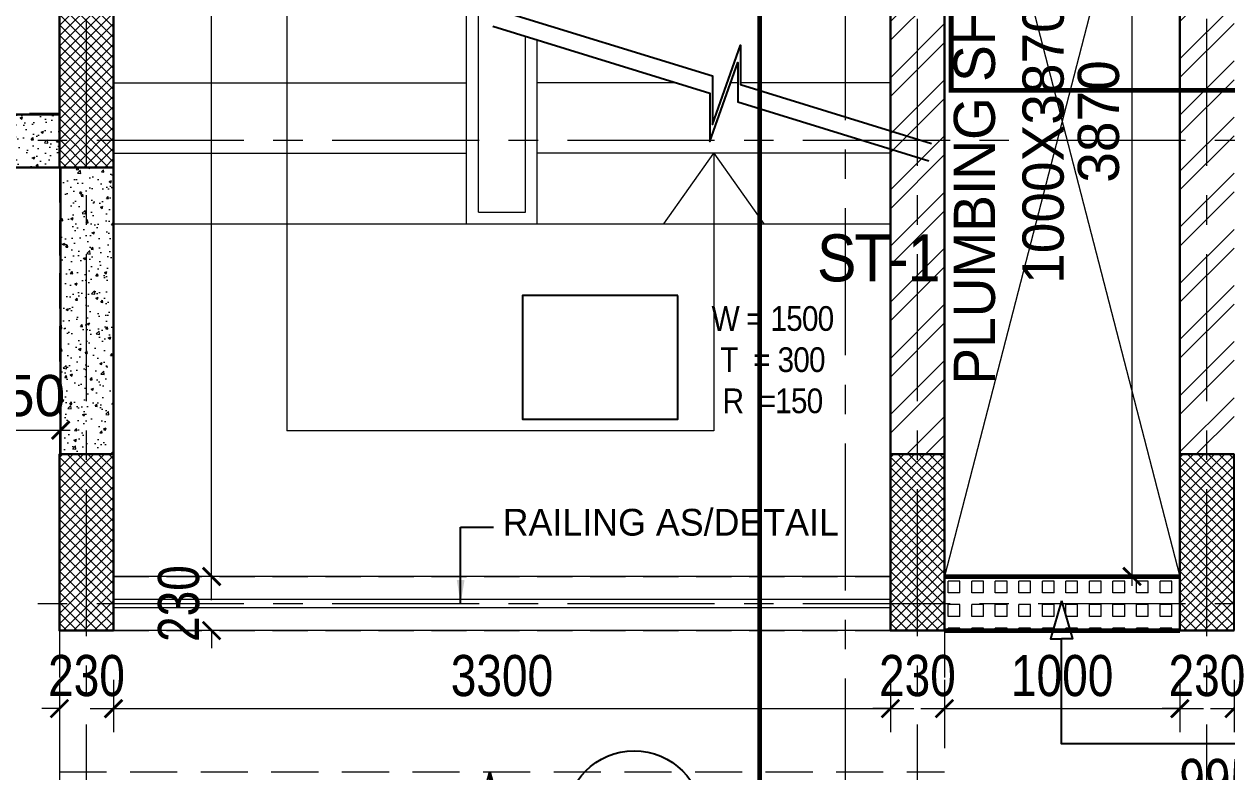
# Model space of a CAD drawing. Header units: millimetres. Extents: x -286480 to 108094, y -227925 to 10018.
# Drawn here: x -16954 to -11843, y -104668 to -101487 of the extents above; entities that cross this region are included whole.
import ezdxf

# ---------------------------------------------------------------- set-up
doc = ezdxf.new("R2010")
doc.units = ezdxf.units.MM
doc.header["$LTSCALE"] = 100
doc.header["$MEASUREMENT"] = 0
doc.header["$PDMODE"] = 67
for name, pattern in [('CENTER', [2, 1.25, -0.25, 0.25, -0.25]), ('DASHED', [0.75, 0.5, -0.25]), ('DASHED2', [0.375, 0.25, -0.125]), ('HIDDEN', [0.375, 0.25, -0.125])]:
    doc.linetypes.add(name, pattern=pattern)
doc.layers.get('0').update_dxf_attribs({"lineweight": 25})
for name, color, linetype, lineweight in [('A-ANNO-COLUMN-HATCH', 253, 'Continuous', 9), ('A-ANNO-GRID', 251, 'CENTER', 9), ('A-ANNO-TEXT', 7, 'Continuous', 25), ('A-ANNO-WALL', 1, 'Continuous', 30), ('A-Steps', 3, 'Continuous', 9), ('AAC BLOCK HATCH', 253, 'Continuous', 5), ('ACC BLOCK', 211, 'Continuous', 30), ('AREA', 6, 'Continuous', 25), ('beam', 3, 'Continuous', 20), ('dim', 7, 'Continuous', 13), ('FURNITURE LAYOUT', 37, 'Continuous', 15), ('GLASS', 150, 'Continuous', 5), ('L-ELEV', 254, 'Continuous', 5), ('projection', 200, 'DASHED', 18), ('RAILING', 11, 'Continuous', 9), ('S-COL', 4, 'Continuous', 30), ('Stairs', 2, 'Continuous', 18), ('text', 7, 'Continuous', 9), ('WALL HATCH', 24, 'Continuous', 9)]:
    doc.layers.add(name, color=color, linetype=linetype, lineweight=lineweight)
doc.layers.add('cutout', color=7, linetype='HIDDEN', lineweight=20, true_color=0x0544ff)
doc.layers.add('hatch', color=7, linetype='Continuous', lineweight=9, true_color=0xbababa)
doc.styles.add('ARIAL', font='arial.ttf', dxfattribs={"width": 0.8})
doc.styles.add('CENTURY-GOTHIC', font='GOTHIC.TTF', dxfattribs={"height": 175})
doc.styles.add('DIM_100', font='romans.shx', dxfattribs={"width": 0.8, "height": 125})
doc.styles.add('Tower', font='arial.ttf', dxfattribs={"height": 250})
doc.dimstyles.new('1.125', dxfattribs={"dimtxt": 175, "dimasz": 75, "dimexe": 50, "dimexo": 50, "dimgap": 50, "dimtad": 1, "dimdec": 0, "dimrnd": 5, "dimzin": 0, "dimdsep": 46, "dimtxsty": 'CENTURY-GOTHIC', "dimblk": 'ARCHTICK', "dimcen": 5, "dimdle": 40, "dimclrd": 256, "dimclre": 8, "dimclrt": 213, "dimadec": 0, "dimazin": 0, "dimtfac": 1, "dimtdec": 0, "dimtofl": 0, "dimtmove": 2, "dimatfit": 2, "dimldrblk": 'OPEN30', "dimfxl": 80, "dimtolj": 1, "dimtzin": 0, "dimlwd": 15, "dimlwe": 9, "dimarcsym": 1})
doc.dimstyles.new('D 75', dxfattribs={"dimtxt": 175, "dimasz": 75, "dimexe": 100, "dimexo": 100, "dimgap": 50, "dimtad": 1, "dimdec": 0, "dimrnd": 5, "dimzin": 0, "dimdsep": 46, "dimtxsty": 'ARIAL', "dimblk": 'ARCHTICK', "dimcen": 0.09, "dimdle": 100, "dimclrd": 256, "dimclrt": 256, "dimadec": 0, "dimazin": 0, "dimtfac": 1, "dimtdec": 0, "dimtix": 1, "dimtofl": 0, "dimtmove": 1, "dimatfit": 3, "dimfxl": 135, "dimtolj": 1, "dimtzin": 0, "dimlwd": 9, "dimlwe": 9, "dimarcsym": 0})
doc.dimstyles.new('DIM_100', dxfattribs={"dimscale": 0, "dimtxt": 125, "dimasz": 100, "dimexe": 50, "dimexo": 10, "dimgap": 10, "dimtad": 1, "dimdec": 0, "dimrnd": 5, "dimzin": 4, "dimdsep": 46, "dimtxsty": 'DIM_100', "dimblk": 'ARCHTICK', "dimcen": 3, "dimdle": 100, "dimclrd": 256, "dimclre": 256, "dimclrt": 5, "dimadec": 0, "dimazin": 0, "dimtfac": 4, "dimtdec": 0, "dimtofl": 0, "dimtmove": 1, "dimatfit": 0, "dimfxl": 50, "dimtolj": 1, "dimtzin": 0, "dimlwd": -1, "dimlwe": -1, "dimarcsym": 0})

# ---------------------------------------------------------------- blocks, each defined once
blk = doc.blocks.new('_ArchTick')
at = {"const_width": 0.15}
blk.add_lwpolyline([(-0.5, -0.5), (0.5, 0.5)], dxfattribs=at)
blk = doc.blocks.new('*D39')
at = {"layer": 'Defpoints', "color": 0, "ltscale": 0.1, "transparency": 16777216}
for p in [(-16573.3, -104175.7, -3), (-13273.3, -104175.7, -3), (-13273.3, -104398.4)]:
    blk.add_point(p, dxfattribs=at)
at = {"layer": 'dim', "color": 0, "lineweight": 9, "ltscale": 0.1, "transparency": 16777216}
for p, q in [((-16573.3, -104275.7), (-16573.3, -104498.4)), ((-13273.3, -104275.7), (-13273.3, -104498.4))]:
    blk.add_line(p, q, dxfattribs=at)
at = {"layer": 'dim', "lineweight": 9, "ltscale": 0.1, "transparency": 16777216}
blk.add_line((-16673.3, -104398.4), (-13173.3, -104398.4), dxfattribs=at)
at = {"layer": 'dim', "lineweight": 9, "ltscale": 0.1, "transparency": 16777216, "xscale": 75, "yscale": 75, "zscale": 75, "rotation": 180}
blk.add_blockref('_ArchTick', (-16573.3, -104398.4), dxfattribs=at)
at = {"layer": 'dim', "lineweight": 9, "ltscale": 0.1, "transparency": 16777216, "xscale": 75, "yscale": 75, "zscale": 75}
blk.add_blockref('_ArchTick', (-13273.3, -104398.4), dxfattribs=at)
at = {"layer": 'dim', "ltscale": 0.1, "transparency": 16777216, "insert": (-14923.3, -104259), "char_height": 175, "attachment_point": 5, "style": 'ARIAL'}
blk.add_mtext('\\A1;3300', dxfattribs=at)
blk = doc.blocks.new('*D40')
at = {"layer": 'Defpoints', "color": 0, "ltscale": 0.1, "transparency": 16777216}
for p in [(-13273.3, -104175.7, -3), (-13043.3, -104175.7, -3), (-13043.3, -104398.4)]:
    blk.add_point(p, dxfattribs=at)
at = {"layer": 'dim', "color": 0, "lineweight": 9, "ltscale": 0.1, "transparency": 16777216}
for p, q in [((-13273.3, -104275.7), (-13273.3, -104498.4)), ((-13043.3, -104275.7), (-13043.3, -104498.4))]:
    blk.add_line(p, q, dxfattribs=at)
at = {"layer": 'dim', "lineweight": 9, "ltscale": 0.1, "transparency": 16777216}
for p, q in [((-13273.3, -104398.4), (-13348.3, -104398.4)), ((-13043.3, -104398.4), (-12968.3, -104398.4))]:
    blk.add_line(p, q, dxfattribs=at)
at = {"layer": 'dim', "lineweight": 9, "ltscale": 0.1, "transparency": 16777216, "xscale": 75, "yscale": 75, "zscale": 75}
blk.add_blockref('_ArchTick', (-13273.3, -104398.4), dxfattribs=at)
at = {"layer": 'dim', "lineweight": 9, "ltscale": 0.1, "transparency": 16777216, "xscale": 75, "yscale": 75, "zscale": 75, "rotation": 180}
blk.add_blockref('_ArchTick', (-13043.3, -104398.4), dxfattribs=at)
at = {"layer": 'dim', "ltscale": 0.1, "transparency": 16777216, "insert": (-13158.3, -104259), "char_height": 175, "attachment_point": 5, "style": 'ARIAL'}
blk.add_mtext('\\A1;230', dxfattribs=at)
blk = doc.blocks.new('*D41')
at = {"layer": 'Defpoints', "color": 0, "ltscale": 0.1, "transparency": 16777216}
for p in [(-13043.3, -104175.7, -3), (-12043.3, -104175.7, -3), (-12043.3, -104398.4)]:
    blk.add_point(p, dxfattribs=at)
at = {"layer": 'dim', "color": 0, "lineweight": 9, "ltscale": 0.1, "transparency": 16777216}
for p, q in [((-13043.3, -104275.7), (-13043.3, -104498.4)), ((-12043.3, -104275.7), (-12043.3, -104498.4))]:
    blk.add_line(p, q, dxfattribs=at)
at = {"layer": 'dim', "lineweight": 9, "ltscale": 0.1, "transparency": 16777216}
blk.add_line((-13143.3, -104398.4), (-11943.3, -104398.4), dxfattribs=at)
at = {"layer": 'dim', "lineweight": 9, "ltscale": 0.1, "transparency": 16777216, "xscale": 75, "yscale": 75, "zscale": 75, "rotation": 180}
blk.add_blockref('_ArchTick', (-13043.3, -104398.4), dxfattribs=at)
at = {"layer": 'dim', "lineweight": 9, "ltscale": 0.1, "transparency": 16777216, "xscale": 75, "yscale": 75, "zscale": 75}
blk.add_blockref('_ArchTick', (-12043.3, -104398.4), dxfattribs=at)
at = {"layer": 'dim', "ltscale": 0.1, "transparency": 16777216, "insert": (-12543.3, -104259.1), "char_height": 175, "attachment_point": 5, "style": 'ARIAL'}
blk.add_mtext('\\A1;1000', dxfattribs=at)
blk = doc.blocks.new('*D42')
at = {"layer": 'Defpoints', "color": 0, "ltscale": 0.1, "transparency": 16777216}
for p in [(-16803.3, -104175.7, -3), (-16573.3, -104175.7, -3), (-16803.3, -104398.4)]:
    blk.add_point(p, dxfattribs=at)
at = {"layer": 'dim', "color": 0, "lineweight": 9, "ltscale": 0.1, "transparency": 16777216}
for p, q in [((-16803.3, -104275.7), (-16803.3, -104498.4)), ((-16573.3, -104275.7), (-16573.3, -104498.4))]:
    blk.add_line(p, q, dxfattribs=at)
at = {"layer": 'dim', "lineweight": 9, "ltscale": 0.1, "transparency": 16777216}
for p, q in [((-16803.3, -104398.4), (-16878.3, -104398.4)), ((-16573.3, -104398.4), (-16498.3, -104398.4))]:
    blk.add_line(p, q, dxfattribs=at)
at = {"layer": 'dim', "lineweight": 9, "ltscale": 0.1, "transparency": 16777216, "xscale": 75, "yscale": 75, "zscale": 75}
blk.add_blockref('_ArchTick', (-16803.3, -104398.4), dxfattribs=at)
at = {"layer": 'dim', "lineweight": 9, "ltscale": 0.1, "transparency": 16777216, "xscale": 75, "yscale": 75, "zscale": 75, "rotation": 180}
blk.add_blockref('_ArchTick', (-16573.3, -104398.4), dxfattribs=at)
at = {"layer": 'dim', "ltscale": 0.1, "transparency": 16777216, "insert": (-16688.3, -104259), "char_height": 175, "attachment_point": 5, "style": 'ARIAL'}
blk.add_mtext('\\A1;230', dxfattribs=at)
blk = doc.blocks.new('*D43')
at = {"layer": 'Defpoints', "color": 0, "ltscale": 0.1, "transparency": 16777216}
for p in [(-15942.8, -103836.7), (-16156.6, -104066.8), (-15946.5, -104066.8)]:
    blk.add_point(p, dxfattribs=at)
at = {"layer": 'dim', "lineweight": 9, "ltscale": 0.1, "transparency": 16777216}
for p, q in [((-16156.6, -103836.7), (-16156.6, -103761.7)), ((-16156.6, -104066.8), (-16156.6, -104141.8))]:
    blk.add_line(p, q, dxfattribs=at)
at = {"layer": 'dim', "color": 0, "lineweight": 9, "ltscale": 0.1, "transparency": 16777216}
for p, q in [((-16042.8, -103836.7), (-16256.6, -103836.7)), ((-16046.5, -104066.8), (-16256.6, -104066.8))]:
    blk.add_line(p, q, dxfattribs=at)
at = {"layer": 'dim', "lineweight": 9, "ltscale": 0.1, "transparency": 16777216, "xscale": 75, "yscale": 75, "zscale": 75}
for p, rotation in [((-16156.6, -103836.7), 270), ((-16156.6, -104066.8), 90)]:
    blk.add_blockref('_ArchTick', p, dxfattribs=dict(at, rotation=rotation))
at = {"layer": 'dim', "ltscale": 0.1, "transparency": 16777216, "insert": (-16296, -103951.7), "char_height": 175, "attachment_point": 5, "rotation": 90, "style": 'ARIAL'}
blk.add_mtext('\\A1;230', dxfattribs=at)
blk = doc.blocks.new('*D44')
at = {"layer": 'Defpoints', "color": 0, "ltscale": 0.1, "transparency": 16777216}
for p in [(-16577.3, -97836.8), (-16156.6, -97836.8), (-15901.2, -103836.8)]:
    blk.add_point(p, dxfattribs=at)
at = {"layer": 'dim', "lineweight": 9, "ltscale": 0.1, "transparency": 16777216}
blk.add_line((-16156.6, -103936.8), (-16156.6, -97736.8), dxfattribs=at)
at = {"layer": 'dim', "color": 0, "lineweight": 9, "ltscale": 0.1, "transparency": 16777216}
for p, q in [((-16477.3, -97836.8), (-16056.6, -97836.8)), ((-16001.2, -103836.8), (-16256.6, -103836.8))]:
    blk.add_line(p, q, dxfattribs=at)
at = {"layer": 'dim', "lineweight": 9, "ltscale": 0.1, "transparency": 16777216, "xscale": 75, "yscale": 75, "zscale": 75}
for p, rotation in [((-16156.6, -97836.8), 90), ((-16156.6, -103836.8), 270)]:
    blk.add_blockref('_ArchTick', p, dxfattribs=dict(at, rotation=rotation))
at = {"layer": 'dim', "ltscale": 0.1, "transparency": 16777216, "insert": (-16295.9, -100836.8), "char_height": 175, "attachment_point": 5, "rotation": 90, "style": 'ARIAL'}
blk.add_mtext('\\A1;6000', dxfattribs=at)
blk = doc.blocks.new('*D45')
at = {"layer": 'Defpoints', "color": 0, "ltscale": 0.1, "transparency": 16777216}
for p in [(-6853.3, -104194.8, -3), (-16803.3, -104261.7, -3), (-16803.3, -104840.3)]:
    blk.add_point(p, dxfattribs=at)
at = {"layer": 'dim', "color": 0, "lineweight": 9, "ltscale": 0.1, "transparency": 16777216}
for p, q in [((-6853.3, -104294.8), (-6853.3, -104940.3)), ((-16803.3, -104361.7), (-16803.3, -104940.3))]:
    blk.add_line(p, q, dxfattribs=at)
at = {"layer": 'dim', "lineweight": 9, "ltscale": 0.1, "transparency": 16777216}
blk.add_line((-6753.3, -104840.3), (-16903.3, -104840.3), dxfattribs=at)
at = {"layer": 'dim', "lineweight": 9, "ltscale": 0.1, "transparency": 16777216, "xscale": 75, "yscale": 75, "zscale": 75, "rotation": 180}
blk.add_blockref('_ArchTick', (-16803.3, -104840.3), dxfattribs=at)
at = {"layer": 'dim', "lineweight": 9, "ltscale": 0.1, "transparency": 16777216, "xscale": 75, "yscale": 75, "zscale": 75}
blk.add_blockref('_ArchTick', (-6853.3, -104840.3), dxfattribs=at)
at = {"layer": 'dim', "ltscale": 0.1, "transparency": 16777216, "insert": (-11828.3, -104700.9), "char_height": 175, "attachment_point": 5, "style": 'ARIAL'}
blk.add_mtext('\\A1;9950', dxfattribs=at)
blk = doc.blocks.new('*D17')
at = {"layer": 'Defpoints', "color": 0, "ltscale": 0.1, "transparency": 16777216}
for p in [(-12043.3, -104175.7, -3), (-11813.3, -104175.7, -3), (-11813.3, -104398.4)]:
    blk.add_point(p, dxfattribs=at)
at = {"layer": 'dim', "color": 0, "lineweight": 9, "ltscale": 0.1, "transparency": 16777216}
for p, q in [((-12043.3, -104275.7), (-12043.3, -104498.4)), ((-11813.3, -104275.7), (-11813.3, -104498.4))]:
    blk.add_line(p, q, dxfattribs=at)
at = {"layer": 'dim', "lineweight": 9, "ltscale": 0.1, "transparency": 16777216}
for p, q in [((-12043.3, -104398.4), (-12118.3, -104398.4)), ((-11813.3, -104398.4), (-11738.3, -104398.4))]:
    blk.add_line(p, q, dxfattribs=at)
at = {"layer": 'dim', "lineweight": 9, "ltscale": 0.1, "transparency": 16777216, "xscale": 75, "yscale": 75, "zscale": 75}
blk.add_blockref('_ArchTick', (-12043.3, -104398.4), dxfattribs=at)
at = {"layer": 'dim', "lineweight": 9, "ltscale": 0.1, "transparency": 16777216, "xscale": 75, "yscale": 75, "zscale": 75, "rotation": 180}
blk.add_blockref('_ArchTick', (-11813.3, -104398.4), dxfattribs=at)
at = {"layer": 'dim', "ltscale": 0.1, "transparency": 16777216, "insert": (-11928.3, -104259), "char_height": 175, "attachment_point": 5, "style": 'ARIAL'}
blk.add_mtext('\\A1;230', dxfattribs=at)
blk = doc.blocks.new('*D97')
at = {"layer": 'Defpoints', "color": 0, "ltscale": 0.1, "transparency": 16777216}
for p in [(-12246.3, -99966.7), (-12043.3, -99966.7), (-12043.3, -103836.8)]:
    blk.add_point(p, dxfattribs=at)
at = {"layer": 'dim', "lineweight": 15, "ltscale": 0.1, "transparency": 16777216}
blk.add_line((-12246.3, -103876.8), (-12246.3, -99926.7), dxfattribs=at)
at = {"layer": 'dim', "color": 8, "lineweight": 9, "ltscale": 0.1, "transparency": 16777216}
for p, q in [((-12093.3, -99966.7), (-12296.3, -99966.7)), ((-12093.3, -103836.8), (-12296.3, -103836.8))]:
    blk.add_line(p, q, dxfattribs=at)
at = {"layer": 'dim', "lineweight": 15, "ltscale": 0.1, "transparency": 16777216, "xscale": 75, "yscale": 75, "zscale": 75}
for p, rotation in [((-12246.3, -99966.7), 90), ((-12246.3, -103836.8), 270)]:
    blk.add_blockref('_ArchTick', p, dxfattribs=dict(at, rotation=rotation))
at = {"layer": 'dim', "color": 213, "ltscale": 0.1, "transparency": 16777216, "insert": (-12388.2, -101901.7), "char_height": 175, "attachment_point": 5, "rotation": 90, "style": 'CENTURY-GOTHIC'}
blk.add_mtext('\\A1;3870', dxfattribs=at)
blk = doc.blocks.new('_Open30')
at = {"color": 0, "linetype": 'ByBlock', "lineweight": -2}
for p, q in [((-1, 0.268), (0, 0)), ((0, 0), (-1, -0.268)), ((0, 0), (-1, 0))]:
    blk.add_line(p, q, dxfattribs=at)
blk = doc.blocks.new('*D102')
at = {"layer": 'Defpoints', "color": 0, "ltscale": 0.1, "transparency": 16777216}
for p in [(-29818.3, -102096.8), (-16803.3, -104261.7, 11.6), (-29818.3, -104840.3)]:
    blk.add_point(p, dxfattribs=at)
at = {"layer": 'dim', "color": 0, "lineweight": 9, "ltscale": 0.1, "transparency": 16777216}
for p, q in [((-29818.3, -102196.8), (-29818.3, -104940.3)), ((-16803.3, -104361.7), (-16803.3, -104940.3))]:
    blk.add_line(p, q, dxfattribs=at)
at = {"layer": 'dim', "lineweight": 9, "ltscale": 0.1, "transparency": 16777216}
blk.add_line((-16703.3, -104840.3), (-29918.3, -104840.3), dxfattribs=at)
at = {"layer": 'dim', "lineweight": 9, "ltscale": 0.1, "transparency": 16777216, "xscale": 75, "yscale": 75, "zscale": 75, "rotation": 180}
blk.add_blockref('_ArchTick', (-29818.3, -104840.3), dxfattribs=at)
at = {"layer": 'dim', "lineweight": 9, "ltscale": 0.1, "transparency": 16777216, "xscale": 75, "yscale": 75, "zscale": 75}
blk.add_blockref('_ArchTick', (-16803.3, -104840.3), dxfattribs=at)
at = {"layer": 'dim', "ltscale": 0.1, "transparency": 16777216, "insert": (-23310.8, -104700.9), "char_height": 175, "attachment_point": 5, "style": 'ARIAL'}
blk.add_mtext('\\A1;13015', dxfattribs=at)
blk = doc.blocks.new('*D213')
at = {"layer": 'Defpoints', "color": 0, "ltscale": 0.1, "transparency": 16777216}
for p in [(-16798.3, -102975, -7), (-17149.5, -103036.6, 1.1), (-16798.3, -103214.5)]:
    blk.add_point(p, dxfattribs=at)
at = {"layer": 'dim', "color": 8, "lineweight": 9, "ltscale": 0.1, "transparency": 16777216}
for p, q in [((-16798.3, -103025), (-16798.3, -103264.5)), ((-17149.5, -103086.6), (-17149.5, -103264.5))]:
    blk.add_line(p, q, dxfattribs=at)
at = {"layer": 'dim', "lineweight": 15, "ltscale": 0.1, "transparency": 16777216}
blk.add_line((-17189.5, -103214.5), (-16758.3, -103214.5), dxfattribs=at)
at = {"layer": 'dim', "lineweight": 15, "ltscale": 0.1, "transparency": 16777216, "xscale": 75, "yscale": 75, "zscale": 75, "rotation": 180}
blk.add_blockref('_ArchTick', (-17149.5, -103214.5), dxfattribs=at)
at = {"layer": 'dim', "lineweight": 15, "ltscale": 0.1, "transparency": 16777216, "xscale": 75, "yscale": 75, "zscale": 75}
blk.add_blockref('_ArchTick', (-16798.3, -103214.5), dxfattribs=at)
at = {"layer": 'dim', "color": 213, "ltscale": 0.1, "transparency": 16777216, "insert": (-16973.9, -103068.5), "char_height": 175, "attachment_point": 5, "style": 'CENTURY-GOTHIC'}
blk.add_mtext('\\A1;350', dxfattribs=at)
blk = doc.blocks.new('*D239')
at = {"layer": 'Defpoints', "color": 0, "ltscale": 0.1, "transparency": 16777216}
for p in [(-7078.3, -104066.7, 41.3), (-11813.3, -104175.7, 38.3), (-7078.3, -104398.4)]:
    blk.add_point(p, dxfattribs=at)
at = {"layer": 'dim', "color": 0, "lineweight": 9, "ltscale": 0.1, "transparency": 16777216}
for p, q in [((-7078.3, -104166.7), (-7078.3, -104498.4)), ((-11813.3, -104275.7), (-11813.3, -104498.4))]:
    blk.add_line(p, q, dxfattribs=at)
at = {"layer": 'dim', "lineweight": 9, "ltscale": 0.1, "transparency": 16777216}
blk.add_line((-11913.3, -104398.4), (-6978.3, -104398.4), dxfattribs=at)
at = {"layer": 'dim', "lineweight": 9, "ltscale": 0.1, "transparency": 16777216, "xscale": 75, "yscale": 75, "zscale": 75, "rotation": 180}
blk.add_blockref('_ArchTick', (-11813.3, -104398.4), dxfattribs=at)
at = {"layer": 'dim', "lineweight": 9, "ltscale": 0.1, "transparency": 16777216, "xscale": 75, "yscale": 75, "zscale": 75}
blk.add_blockref('_ArchTick', (-7078.3, -104398.4), dxfattribs=at)
at = {"layer": 'dim', "ltscale": 0.1, "transparency": 16777216, "insert": (-9445.8, -104259), "char_height": 175, "attachment_point": 5, "style": 'ARIAL'}
blk.add_mtext('\\A1;4735', dxfattribs=at)
blk = doc.blocks.new('table')
at = {"layer": 'FURNITURE LAYOUT', "ltscale": 0.1, "extrusion": (0.00024973, 0.002858, 0.999996)}
for p, q in [((102448.2, -203232.7, 8), (102255.7, -203241.8, 8.1)), ((102248.5, -203652.8, 9.3), (102448.2, -203670.1, 9.3))]:
    blk.add_line(p, q, dxfattribs=at)
at = {"layer": 'FURNITURE LAYOUT', "ltscale": 0.1, "elevation": 7.1}
blk.add_lwpolyline([(102448.3, -202922.9), (103048.2, -202922.9), (103048.2, -203972.9), (102448.3, -203972.9)], close=True, dxfattribs=at)
at = {"layer": 'FURNITURE LAYOUT', "ltscale": 0.1, "extrusion": (0.00024973, 0.002858, 0.999996), "elevation": -547.2}
blk.add_lwpolyline([(102216, -203270, 0.431626), (102195.6, -203246), (102185.5, -203245.8, 0.368177), (102165.4, -203262.3, 0.069082), (102158.9, -203628.8, 0.368177), (102178.3, -203646), (102188.5, -203646.2, 0.497842), (102209, -203617.4)], format="xyb", dxfattribs=at)
at = {"layer": 'FURNITURE LAYOUT', "ltscale": 0.1, "extrusion": (0.00024973, 0.002858, 0.999996)}
for centre, radius, start, end in [((103479.8, -203469, -547.2), 1279.4, 171.0536, 186.6583), ((102261.7, -203291.1, -547.2), 50.4, 96.9051, 155.3357), ((102255.9, -203603.8, -547.2), 48.8, 196.1022, 261.3279)]:
    blk.add_arc(centre, radius, start, end, dxfattribs=at)

msp = doc.modelspace()

# ---------------------------------------------------------------- hatches: boundary and pattern name
at = {"layer": 'A-ANNO-COLUMN-HATCH', "lineweight": 9, "ltscale": 0.1}
h = msp.add_hatch(dxfattribs=at)
h.set_pattern_fill('ANSI37', color=256, scale=250)
h.set_pattern_definition([(45, (-143042.718, -29919.884), (-22.097087, 22.097087), []), (135, (-143042.718, -29919.884), (-22.097087, -22.097087), [])])
h.paths.add_polyline_path([(-16573.3, -102096.8), (-16573.3, -101346.8), (-16803.3, -101346.8), (-16803.3, -102096.8)])
h = msp.add_hatch(dxfattribs=at)
h.set_pattern_fill('ANSI37', color=256, scale=250)
h.set_pattern_definition([(45, (-143042.717, -31889.884), (-22.097087, 22.097087), []), (135, (-143042.717, -31889.884), (-22.097087, -22.097087), [])])
h.paths.add_polyline_path([(-16573.3, -104066.8), (-16573.3, -103316.8), (-16803.3, -103316.8), (-16803.3, -104066.8)])
h = msp.add_hatch(dxfattribs=at)
h.set_pattern_fill('ANSI37', color=256, scale=250)
h.set_pattern_definition([(45, (-139512.718, -31889.923), (-22.097087, 22.097087), []), (135, (-139512.718, -31889.923), (-22.097087, -22.097087), [])])
h.paths.add_polyline_path([(-13043.3, -104066.8), (-13043.3, -103316.8), (-13273.3, -103316.8), (-13273.3, -104066.8)])
h = msp.add_hatch(dxfattribs=at)
h.set_pattern_fill('ANSI37', color=256, scale=250)
h.set_pattern_definition([(45, (-138282.718, -31889.903), (-22.097087, 22.097087), []), (135, (-138282.718, -31889.903), (-22.097087, -22.097087), [])])
h.paths.add_polyline_path([(-11813.3, -104066.8), (-11813.3, -103316.8), (-12043.3, -103316.8), (-12043.3, -104066.8)])
at = {"layer": 'AAC BLOCK HATCH'}
h = msp.add_hatch(dxfattribs=at)
h.set_pattern_fill('AR-CONC', color=256, scale=15, style=0)
h.set_pattern_definition([(50, (-116626.44, 121766.06), (107.589027, -9.41282), [11.25, -123.75]), (355, (-116626.44, 121766.06), (-20.8127, 112.82882), [9, -99]), (100.451444, (-116617.48, 121765.28), (86.776327, 103.416), [9.56103, -105.171317]), (46.1842, (-116626.44, 121796.06), (160.0862, -24.82789), [16.875, -185.625]), (96.635635, (-116613.1, 121793.99), (140.19929, 146.11779), [14.34155, -157.75706]), (351.184164, (-116626.44, 121796.06), (140.19929, 146.11779), [13.5, -148.5]), (21, (-116611.44, 121788.56), (89.536058, -60.392834), [11.25, -123.75]), (326, (-116611.44, 121788.56), (36.4973, 108.772507), [9, -99]), (71.451445, (-116603.98, 121783.53), (126.033357, 48.379673), [9.56103, -105.171317]), (37.5, (-116626.444, 121766.06), (1.823978, 49.934078), [0, -97.8, 0, -100.5, 0, -99.375]), (7.5, (-116626.444, 121766.06), (39.460431, 59.161757), [0, -57.3, 0, -95.55, 0, -37.875]), (327.5, (-116659.894, 121766.06), (80.0733654, -3.383231), [0, -37.5, 0, -117, 0, -155.25]), (317.5, (-116674.894, 121766.06), (87.477925, 15.015747), [0, -48.75, 0, -77.7, 0, -110.25])])
edge = h.paths.add_edge_path()
edge.add_line((-16803.3, -101871.8), (-16803.3, -102096.8))
edge.add_line((-16803.3, -102096.8), (-17149.5, -102096.8))
edge.add_line((-17149.5, -102096.8), (-17149.5, -102696.8))
edge.add_line((-17374.5, -101871.8), (-17374.5, -102696.8))
edge.add_line((-16803.3, -101871.8), (-17374.5, -101871.8))
edge.add_line((-17149.5, -102696.8), (-17374.5, -102696.8))
h = msp.add_hatch(dxfattribs=at)
h.set_pattern_fill('AR-CONC', color=256, scale=15, style=0)
h.set_pattern_definition([(50, (0, 0), (107.58903, -9.41282), [11.25, -123.75]), (355, (0, 0), (-20.8127, 112.82882), [9, -99]), (100.45144, (8.97, -0.78), (86.77633, 103.416), [9.56103, -105.17132]), (46.1842, (0, 30), (160.0862, -24.8279), [16.875, -185.625]), (96.63564, (13.34, 27.93), (140.1993, 146.1178), [14.34155, -157.75706]), (351.18416, (0, 30), (140.1993, 146.1178), [13.5, -148.5]), (21, (15, 22.5), (89.53606, -60.39283), [11.25, -123.75]), (326, (15, 22.5), (36.4973, 108.77251), [9, -99]), (71.45144, (22.46, 17.47), (126.03336, 48.37967), [9.56103, -105.17132]), (37.5, (0, 0), (1.823978, 49.934078), [0, -97.8, 0, -100.5, 0, -99.375]), (7.5, (0, 0), (39.46043, 59.161757), [0, -57.3, 0, -95.55, 0, -37.875]), (327.5, (-33.45, 0), (80.073365, -3.38323), [0, -37.5, 0, -117, 0, -155.25]), (317.5, (-48.45, 0), (87.477925, 15.015747), [0, -48.75, 0, -77.7, 0, -110.25])])
h.paths.add_polyline_path([(-16573.3, -102096.7), (-16798.4, -102096.7), (-16798.4, -103316.7), (-16573.3, -103316.7)])
at = {"layer": 'hatch'}
h = msp.add_hatch(dxfattribs=at)
h.set_pattern_fill('SQUARE', color=256, scale=400, angle=90, style=0)
h.set_pattern_definition([(90, (-207977.59, -151906.18), (-50, 3e-15), [50, -50]), (180, (-207977.59, -151906.18), (-6e-15, -50), [50, -50])])
h.paths.add_polyline_path([(-12043.3, -103836.8), (-12043.3, -104066.8), (-13043.3, -104066.8), (-13043.6, -103836.8)])
at = {"layer": 'WALL HATCH', "ltscale": 0.1}
h = msp.add_hatch(dxfattribs=at)
h.set_pattern_fill('ANSI32', color=256, scale=450, style=0)
h.set_pattern_definition([(45, (15.22, 34476.79), (-119.32427, 119.32427), []), (45, (94.77, 34476.79), (-119.32427, 119.32427), [])])
h.paths.add_polyline_path([(-13043.3, -99429.7), (-13043.3, -99081.6)], flags=17)
h.paths.add_polyline_path([(-12443.6, -99736.7), (-12443.6, -99966.7), (-12045.9, -99966.7), (-12045.9, -99736.7)], flags=17)
h.paths.add_polyline_path([(-13043.3, -103316.8), (-13043.3, -98586.8), (-11613.3, -98586.8), (-11613.3, -97606.8), (-11843.3, -97606.8), (-11843.3, -98471.8), (-13043.3, -98471.8), (-13043.3, -98356.8), (-13273.3, -98356.8), (-13273.3, -103316.7)])
h = msp.add_hatch(dxfattribs=at)
h.set_pattern_fill('ANSI32', color=256, scale=450, style=0)
h.set_pattern_definition([(45, (15.22, 33326.7), (-119.32427, 119.32427), []), (45, (94.77, 33326.7), (-119.32427, 119.32427), [])])
h.paths.add_polyline_path([(-11813.3, -100636.9), (-12043.3, -100636.9), (-12043.3, -103316.8), (-11813.3, -103316.8)])

# ---------------------------------------------------------------- linework, layer by layer
at = {"ltscale": 0.5}
msp.add_line((-16803.3, -101871.8, 44.1), (-16803.3, -102096.8, 44.1), dxfattribs=at)
at = {"color": 12, "ltscale": 0.5, "true_color": 0xe00000, "const_width": 20}
for points, elevation in [([(-30638.3, -99120.6), (-30638.3, -98843), (-13014.9, -98843), (-13014.9, -101769.8), (-5884.9, -101769.8), (-5884.9, -101903.5)], 28.4), ([(-14072.7, -104840.3), (-13828.7, -104840.3), (-13828.7, -100933.4)], 42.4)]:
    msp.add_lwpolyline(points, dxfattribs=dict(at, elevation=elevation))
at = {"ltscale": 0.1}
for points, elevation in [([(-14951, -101423.6), (-14029.1, -101708.3), (-14029.1, -101913.9), (-13910.4, -101577.8), (-13910.4, -101744.9), (-13098.7, -101995.6)], 18.2), ([(-14962.3, -101496.3), (-14040.4, -101781), (-14040.4, -101986.7), (-13921.7, -101650.5), (-13921.7, -101817.7), (-13110.1, -102068.4)], 18.2), ([(-12546.1, -103940.6), (-12592.2, -104101.8), (-12546.1, -104101.8)], 43.2), ([(-12546.1, -103940.6), (-12500, -104101.8), (-12546.1, -104101.8)], 43.2), ([(-11598.7, -104548.4), (-12546.1, -104548.4), (-12546.1, -104101.8)], 43.2)]:
    msp.add_lwpolyline(points, dxfattribs=dict(at, elevation=elevation))
at = {"color": 12, "ltscale": 0.5, "true_color": 0xe00000}
msp.add_circle((-14361.9, -104868.2, 42.4), 290.5, dxfattribs=at)
at = {"layer": 'A-ANNO-GRID', "ltscale": 5}
for p, q in [((-16688.3, -106090.6, 10.1), (-16688.3, -89844.5, 10.1)), ((-13463.3, -105896, 23), (-13463.3, -89843.9, 23)), ((-13158.2, -106090.6, 16.3), (-13158.2, -89843.9, 16.3)), ((-11928.1, -106090.6, 22.4), (-11928.1, -89843.9, 22.4)), ((-30644.8, -101981.8, 16.3), (-4817.6, -101981.8, 16.3)), ((-30644.8, -103951.7, 36.7), (-4817.6, -103951.7, 36.7))]:
    msp.add_line(p, q, dxfattribs=at)
at = {"layer": 'A-ANNO-WALL', "ltscale": 0.1}
for p, q in [((-13273.3, -103316.8, 29.7), (-13273.3, -98356.8, 29.7)), ((-13043.3, -103316.8, 6.2), (-13043.3, -99736.7, 29.7)), ((-12043.2, -100636.9, 23.6), (-12043.3, -103316.8, 29.7))]:
    msp.add_line(p, q, dxfattribs=at)
at = {"layer": 'A-Steps', "color": 7, "extrusion": (0.000124809, 0.002858, 0.999996)}
for p in [(-15837.6, -99336.7, 18.2), (-14023.4, -103217.4, 18.2)]:
    msp.add_line(p, (-15837.9, -103217.3, 18.2), dxfattribs=at)
at = {"layer": 'ACC BLOCK', "ltscale": 0.5, "extrusion": (-5.90536e-11, 0.002858, 0.999996)}
for p, q in [((-16803.3, -101871.8, 44.1), (-17374.5, -101871.8, 44.1)), ((-16803.3, -102096.8, 44.1), (-17149.5, -102096.8, 44.1))]:
    msp.add_line(p, q, dxfattribs=at)
at = {"layer": 'ACC BLOCK', "ltscale": 0.5}
for p, q in [((-16798.6, -103316.8, 41.3), (-16798.3, -102096.8, 29.7)), ((-16573.6, -103316.8, 41.3), (-16573.3, -102096.8, 29.7))]:
    msp.add_line(p, q, dxfattribs=at)
at = {"layer": 'AREA', "ltscale": 0.1}
msp.add_lwpolyline([(-14176.8, -102641.7), (-14836.4, -102641.7), (-14836.4, -103167.7), (-14176.8, -103167.7)], close=True, dxfattribs=at)
at = {"layer": 'beam', "linetype": 'DASHED2', "ltscale": 6}
for p, q in [((-13273.6, -99336.7, 40.6), (-13273.3, -103316.8, 29.7)), ((-13043.3, -99966.7, 22.1), (-13043.3, -103316.8, 6.2)), ((-12043.3, -100636.9, 29.7), (-12043.3, -103316.8, -5.4)), ((-19855.8, -101866.8, -2.6), (-16803.3, -101866.8, 25.5)), ((-17149.5, -102096.8, 26.1), (-16803.3, -102096.8, 28)), ((-16803.3, -102096.8, 32.1), (-16803.3, -103316.8, 29.7)), ((-16573.3, -102096.8, 32.1), (-16573.3, -103316.8, 29.7)), ((-16573.3, -103836.8, 29.7), (-13273.6, -103836.8, 41.3)), ((-13043.3, -103836.8, 41.3), (-12043.3, -103836.8, 41.3)), ((-16573.3, -104066.8, 29.7), (-13273.6, -104066.8, 41.3)), ((-13043.1, -104066.7, 41.3), (-12043.6, -104066.8, 52.9))]:
    msp.add_line(p, q, dxfattribs=at)
at = {"layer": 'cutout', "color": 5, "linetype": 'Continuous', "lineweight": 9, "ltscale": 2, "true_color": 0x1f1fff, "extrusion": (0.000124809, 0.002858, 0.999996)}
for p, q in [((-13043.3, -99966.7, 31.2), (-12043.3, -103836.8, 29.7)), ((-12043.3, -99966.7, 29.7), (-13043.3, -103836.8, 29.7))]:
    msp.add_line(p, q, dxfattribs=at)
at = {"layer": 'cutout', "color": 5, "linetype": 'Continuous', "lineweight": 30, "ltscale": 3, "true_color": 0x1f1fff, "elevation": 41.3}
msp.add_lwpolyline([(-13043.3, -99966.7), (-12043.3, -99966.7), (-12043.3, -103836.8), (-13043.3, -103836.8)], close=True, dxfattribs=at)
at = {"layer": 'GLASS', "ltscale": 0.1, "extrusion": (0.059341, -0.000177257, 0.998238)}
for p, q in [((-13273.6, -103836.7, 29.7), (-16573.3, -103836.8, 29.7)), ((-13273.6, -104066.8, 41.3), (-16573.3, -104066.8, 29.7))]:
    msp.add_line(p, q, dxfattribs=at)
at = {"layer": 'L-ELEV', "color": 2, "lineweight": 60, "ltscale": 0.1}
for p, q in [((-13043.3, -103836.8, 29.7), (-12043.3, -103836.8, 29.7)), ((-13043.3, -104066.8, 29.7), (-12043.6, -104066.8, 52.9))]:
    msp.add_line(p, q, dxfattribs=at)
at = {"layer": 'projection', "color": 21, "ltscale": 4}
for p, q in [((-16803.1, -104066.7, 41.3), (-16803.1, -104666.7, 44.8)), ((-13043.1, -104066.7, 41.3), (-13043.1, -104666.7, 41.3)), ((-16803.1, -104666.7, 44.8), (-13043.1, -104666.7, -11.7))]:
    msp.add_line(p, q, dxfattribs=at)
at = {"layer": 'RAILING', "ltscale": 0.1}
for p, q in [((-15023.3, -102286.7, 18.2), (-15023.3, -99386.7, 18.2)), ((-14823.3, -102286.7, 18.2), (-14823.3, -101539.2, 18.2)), ((-15023.3, -102286.7, 18.2), (-14823.3, -102286.7, 18.2))]:
    msp.add_line(p, q, dxfattribs=at)
at = {"layer": 'RAILING', "ltscale": 0.1, "extrusion": (0.059341, -0.000177257, 0.998238)}
for p, q in [((-13273.6, -103934.2, 29.7), (-16573.3, -103934.2, 29.7)), ((-13273.6, -103969.8, 29.7), (-16573.3, -103969.8, 29.7))]:
    msp.add_line(p, q, dxfattribs=at)
at = {"layer": 'S-COL', "ltscale": 0.1, "elevation": 29.7}
for points in [[(-16573.3, -102096.8), (-16573.3, -101346.8), (-16803.3, -101346.8), (-16803.3, -102096.8)], [(-16573.3, -104066.8), (-16573.3, -103316.8), (-16803.3, -103316.8), (-16803.3, -104066.8)], [(-13043.3, -104066.8), (-13043.3, -103316.8), (-13273.3, -103316.8), (-13273.3, -104066.8)], [(-11813.3, -104066.8), (-11813.3, -103316.8), (-12043.3, -103316.8), (-12043.3, -104066.8)]]:
    msp.add_lwpolyline(points, close=True, dxfattribs=at)
at = {"layer": 'Stairs', "ltscale": 0.1}
for p, q in [((-15073.3, -102336.7, 18.2), (-15073.3, -99336.7, 18.2)), ((-14773.3, -102336.7, 18.2), (-14773.3, -101554.7, 18.2)), ((-16573.3, -101736.7, 18.2), (-15073.3, -101736.7, 18.2)), ((-14183.9, -101736.7, 18.2), (-14773.3, -101736.7, 18.2)), ((-13921.7, -101736.7, 18.2), (-13952.2, -101736.7, 18.2)), ((-13273.3, -101736.7, 18.2), (-13910.4, -101736.7, 18.2)), ((-16573.3, -102036.7, 18.2), (-15073.3, -102036.7, 18.2)), ((-13273.3, -102036.7, 18.2), (-14773.3, -102036.7, 18.2)), ((-16573.3, -102336.7, 18.2), (-15073.3, -102336.7, 18.2)), ((-15073.3, -102336.7, 18.2), (-14773.3, -102336.7, 18.2)), ((-14773.3, -102336.7, 18.2), (-13273.3, -102336.7, 18.2))]:
    msp.add_line(p, q, dxfattribs=at)

# ---------------------------------------------------------------- block references
at = {"layer": 'FURNITURE LAYOUT', "xscale": -1, "rotation": 180}
msp.add_blockref('table', (-119851.4, -304794.7, 32.6), dxfattribs=at)

# ---------------------------------------------------------------- texts
at = {"layer": 'A-ANNO-TEXT', "insert": (-12769.1, -101993.5, 41.3), "char_height": 150, "width": 2908.602, "attachment_point": 5, "rotation": 90, "style": 'Tower'}
msp.add_mtext('{\\fCentury Gothic|b0|i0|c0|p34;\\H1.1667x;PLUMBING SHAFT\\P1000X3870}', dxfattribs=at)
at = {"layer": 'A-ANNO-TEXT', "attachment_point": 5, "style": 'Tower'}
for s, insert, char_height, width in [('{\\W0.9;\\T0.95; \\PST-1}', (-13326.2, -102316.4, 124.3), 200, 2908.602), ('{\\fCentury Gothic|b0|i0|c0|p34;\\W0.9;\\T0.95;W = 1500\\PT  = 300\\PR  =150\\fArial|b0|i0|c0|p34; }', (-13774, -102915.3), 105, 2036.021), ('{\\fCentury Gothic|b0|i0|c0|p34;\\H1.1667x;  RAILING AS/DETAIL}', (-14248.3, -103606.8, -27.7), 97.5, 1795.547)]:
    msp.add_mtext(s, dxfattribs=dict(at, insert=insert, char_height=char_height, width=width))

# ---------------------------------------------------------------- dimensions: what is measured, and where the dimension line sits
at = {"layer": 'dim', "ltscale": 0.1}
for base, p1, p2, angle, picture, middle in [((-16156.6, -97836.8, 41.3), (-15901.2, -103836.8, 41.3), (-16577.3, -97836.8, 41.3), 270, '*D44', (-16295.9, -100836.8, 41.3)), ((-16156.6, -104066.8, 41.3), (-15942.8, -103836.7, 41.3), (-15946.5, -104066.8, 41.3), 270, '*D43', (-16296, -103951.7, 41.3)), ((-7078.3, -104398.4), (-11813.3, -104175.7, 38.3), (-7078.3, -104066.7, 41.3), 180, '*D239', (-9445.8, -104259)), ((-13043.3, -104398.4, 44.3), (-13273.3, -104175.7, 41.3), (-13043.3, -104175.7, 41.3), 180, '*D40', (-13158.3, -104259, 44.3)), ((-11813.3, -104398.4, 41.3), (-12043.3, -104175.7, 38.3), (-11813.3, -104175.7, 38.3), 180, '*D17', (-11928.3, -104259, 41.3))]:
    dim = msp.add_linear_dim(base=base, p1=p1, p2=p2, angle=angle, dimstyle='D 75', dxfattribs=at)
    dim.commit()
    dim.dimension.update_dxf_attribs({"geometry": picture, "text_midpoint": middle})
dim = msp.add_aligned_dim(p1=(-12043.3, -103836.8, 29.7), p2=(-12043.3, -99966.7, 29.7), distance=203, dimstyle='1.125', dxfattribs=at)
dim.commit()
dim.dimension.update_dxf_attribs({"geometry": '*D97', "text_midpoint": (-12388.2, -101901.7, 29.7)})
for base, p1, p2, picture, middle in [((-29818.3, -104840.3, 29.7), (-16803.3, -104261.7, 41.3), (-29818.3, -102096.8, 29.7), '*D102', (-23310.8, -104700.9, 29.7)), ((-16803.3, -104398.4, 44.3), (-16573.3, -104175.7, 41.3), (-16803.3, -104175.7, 41.3), '*D42', (-16688.3, -104259, 44.3)), ((-13273.3, -104398.4, 44.3), (-16573.3, -104175.7, 41.3), (-13273.3, -104175.7, 41.3), '*D39', (-14923.3, -104259, 44.3)), ((-12043.3, -104398.4, 44.3), (-13043.3, -104175.7, 41.3), (-12043.3, -104175.7, 41.3), '*D41', (-12543.3, -104259.1, 44.3)), ((-16803.3, -104840.3, 44.3), (-6853.3, -104194.8, 41.3), (-16803.3, -104261.7, 41.3), '*D45', (-11828.3, -104700.9, 44.3))]:
    dim = msp.add_linear_dim(base=base, p1=p1, p2=p2, dimstyle='D 75', dxfattribs=at)
    dim.commit()
    dim.dimension.update_dxf_attribs({"geometry": picture, "text_midpoint": middle})
dim = msp.add_linear_dim(base=(-16798.3, -103214.5, -13.2), p1=(-17149.5, -103036.6, -12.2), p2=(-16798.3, -102975, -20.2), dimstyle='1.125', dxfattribs=at)
dim.commit()
dim.dimension.update_dxf_attribs({"geometry": '*D213', "text_midpoint": (-16973.9, -103068.5, -13.2), "dimtype": 160})

# ---------------------------------------------------------------- leaders
at = {"layer": 'A-ANNO-TEXT'}
msp.add_leader([(-15098.8, -103951.7, -2.6), (-15098.8, -103626.5, -2.6), (-14959.5, -103626.5, -2.6)], dimstyle='DIM_100', override={"dimscale": 1, "dimtad": 0, "dimfxl": 300, "dimfxlon": 1, "dimtfill": 1}, dxfattribs=at)
at = {"layer": 'A-Steps', "color": 7}
msp.add_leader([(-14023.3, -102036.7, 18.2), (-14023.4, -103217.4, 18.2), (-15837.9, -103217.3, 18.2)], dimstyle='1.125', override={"dimasz": 300, "dimtad": 0, "dimclrd": 7, "dimldrblk": 'Open90'}, dxfattribs=at)
at = {"layer": 'text', "color": 40}
msp.add_leader([(-14974.8, -104666.7, 13.1), (-14974.2, -105115.2, 13.1), (-16157.4, -105115.2, 13.1)], dimstyle='1.125', override={"dimtad": 0, "dimfxl": 0, "dimfxlon": 1, "dimtfill": 1, "dimarcsym": 2}, dxfattribs=at)

doc.saveas('drawing.dxf')
